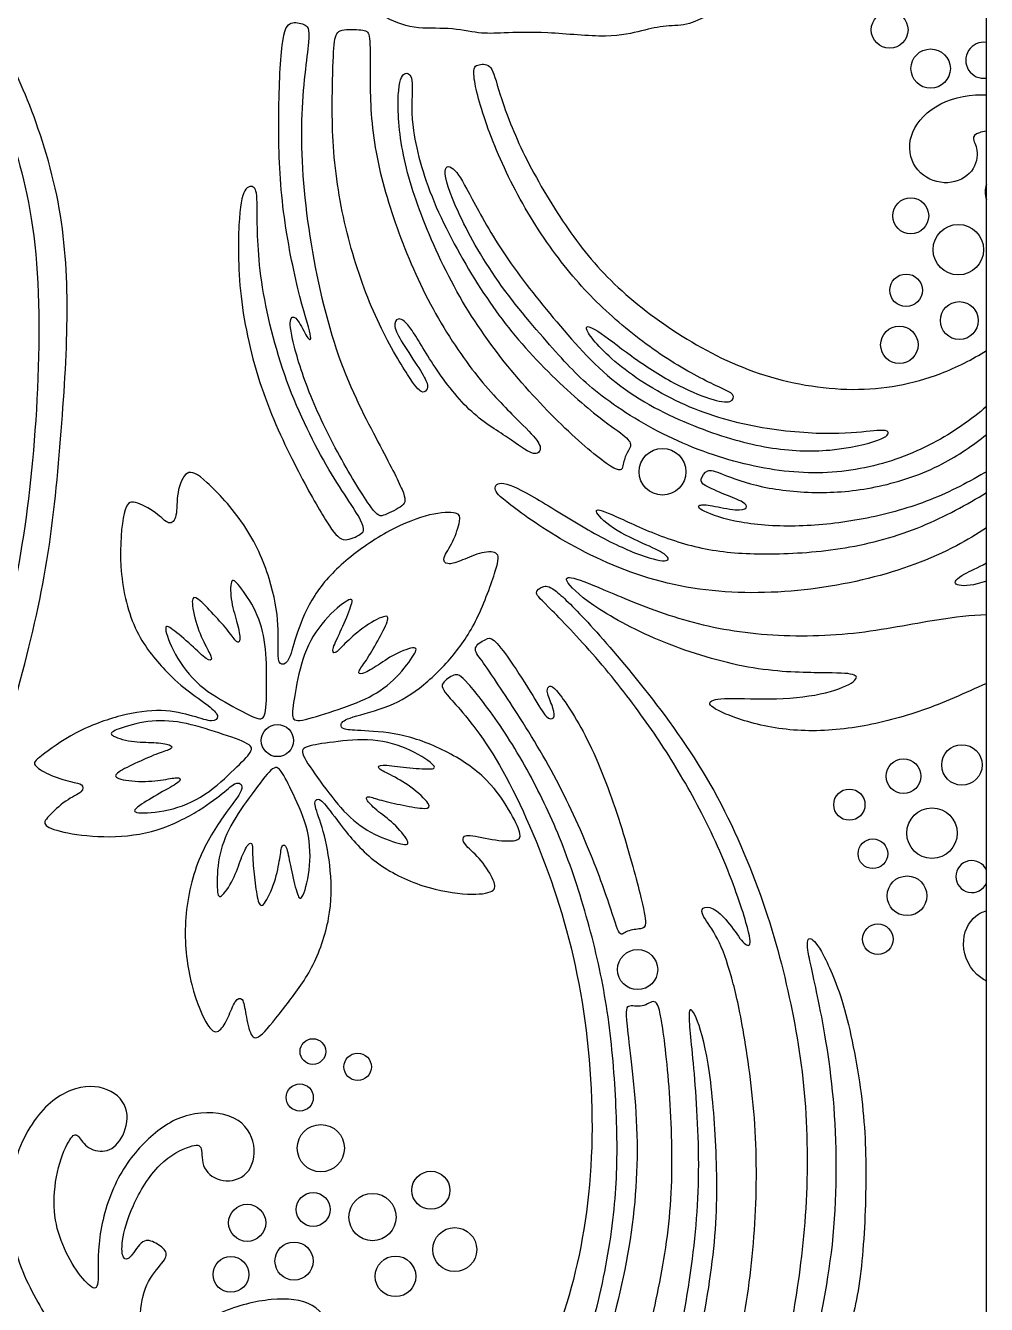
# Model space of a CAD drawing. Header units: millimetres. Extents: x -68 to 108, y -111 to 119.
# Drawn here: x 56.5 to 108.4, y -16.2 to 52.8 of the extents above; entities that cross this region are included whole.
import ezdxf

# ---------------------------------------------------------------- set-up
doc = ezdxf.new("R2010")
doc.units = ezdxf.units.MM
doc.header["$MEASUREMENT"] = 0
doc.layers.add('Layer 03', color=5, linetype='Continuous')

msp = doc.modelspace()

# ---------------------------------------------------------------- linework, layer by layer
at = {"layer": 'Layer 03'}
msp.add_line((108.366, -95.654), (108.366, 119.16), dxfattribs=at)
for centre, radius in [((103.141, 52.597), 0.991), ((105.355, 50.506), 1.063), ((104.278, 42.559), 0.97), ((106.847, 40.73), 1.363), ((104.032, 38.537), 0.879), ((106.902, 36.903), 1.022), ((103.666, 35.592), 1.011), ((90.876, 28.739), 1.261), ((70.083, 14.223), 0.867), ((107.043, 12.909), 1.092), ((103.888, 12.302), 0.936), ((100.967, 10.764), 0.843), ((105.426, 9.227), 1.365), ((102.235, 8.112), 0.8), ((104.08, 5.844), 1.072), ((102.504, 3.499), 0.825), ((89.533, 1.861), 1.083), ((72.001, -2.565), 0.694), ((74.417, -3.389), 0.739), ((71.292, -5.046), 0.731), ((72.429, -7.784), 1.276), ((78.369, -10.056), 1.029), ((72.015, -11.09), 0.915), ((75.218, -11.503), 1.276), ((68.451, -11.813), 1.003), ((79.66, -13.259), 1.188), ((70.982, -13.879), 1.029), ((67.573, -14.602), 0.965), ((76.458, -14.705), 1.096)]:
    msp.add_circle(centre, radius, dxfattribs=at)
for centre, radius, start, end in [((108.224, 50.957), 0.974, 81.6359, 278.3641), ((109.476, 43.848), 1.184, 159.55528, 200.44472), ((107.578, 6.882), 0.86, 23.54521, 336.45479)]:
    msp.add_arc(centre, radius, start, end, dxfattribs=at)
for points in [[(82.334, 52.432), (82.906, 52.456), (84.476, 52.517), (88.12, 52.12), (89.807, 52.575), (91.073, 52.846), (92.341, 52.816), (93.519, 53.571), (95.362, 53.451), (96.812, 54.447), (97.993, 55.139), (99.798, 55.537), (101.205, 56.485), (101.817, 57.647), (102.368, 59.877), (102.888, 61.591), (103.47, 62.753), (102.919, 62.57), (102.032, 61.315), (101.45, 59.357), (100.838, 58.317), (100.563, 58.684), (100.93, 59.755), (101.542, 61.254), (101.114, 61.285), (100.257, 60.244), (99.676, 58.347), (99.339, 57.093), (98.574, 57.123), (98.635, 58.317), (99.492, 60.03), (99.523, 60.52), (98.653, 59.938), (97.844, 58.623), (97.262, 56.572), (96.681, 56.052), (96.161, 56.45), (96.834, 58.194), (97.66, 59.051), (97.048, 59.082), (96.008, 58.225), (95.029, 55.869), (94.661, 55.012), (94.08, 55.379), (94.386, 56.695), (95.182, 57.735), (94.386, 57.49), (93.44, 56.237), (92.733, 54.687), (91.563, 54.524), (91.89, 55.394), (92.624, 56.373), (92.026, 56.482), (91.291, 55.584), (90.176, 55.421), (89.034, 55.503), (87.728, 54.904), (85.547, 55.038), (83.937, 54.82), (82.702, 54.339), (80.301, 54.18), (76.881, 54.263), (75.129, 54.458), (74.073, 55.042), (73.211, 54.736), (73.266, 54.374), (74.365, 54.264), (75.687, 53.335), (77.445, 52.594), (79.341, 52.758), (81.044, 52.374), (81.761, 52.409), (82.334, 52.432)], [(40.988, -14.494), (42.173, -12.651), (45.429, -7.465), (49.469, 1.278), (52.098, 8.344), (54.432, 16.309), (56.174, 23.219), (57.172, 31.218), (57.339, 41.092), (55.679, 47.386), (53.91, 50.968), (53.155, 52.289), (53.91, 52.855), (54.728, 52.541), (56.426, 49.584), (58.427, 43.664), (58.865, 37.847), (58.49, 31.53), (57.846, 24.234), (56.369, 17.814), (53.885, 9.169), (51.543, 2.533), (47.834, -5.446), (44.998, -10.854), (40.914, -17.056), (38.185, -21.117), (37.652, -21.383), (36.72, -20.717), (38.318, -18.52), (39.803, -16.336), (40.988, -14.494)], [(75.513, 30.364), (74.88, 31.562), (73.248, 34.614), (71.646, 41.533), (71.18, 48.007), (71.95, 52.643), (71.589, 52.901), (70.765, 53.107), (70.301, 52.437), (70.095, 47.749), (70.25, 43.112), (71.213, 38.242), (72.047, 35.741), (71.713, 35.866), (71.171, 37.075), (70.754, 37.2), (70.754, 36.241), (71.671, 33.114), (73.391, 29.564), (75.407, 26.288), (75.743, 26.33), (77.003, 26.918), (77.045, 27.422), (76.146, 29.165), (75.513, 30.364)], [(73.065, 49.856), (73.04, 48.784), (72.991, 45.753), (73.894, 40.99), (75.411, 36.765), (77.344, 33.556), (77.891, 32.936), (78.146, 33.119), (78.255, 33.447), (77.818, 34.212), (76.76, 35.78), (76.323, 36.655), (76.541, 37.093), (77.125, 36.874), (78.365, 34.614), (80.406, 31.879), (82.67, 30.529), (83.949, 29.527), (84.363, 29.907), (84.19, 30.425), (82.912, 31.669), (80.631, 34.02), (78.092, 37.958), (76.235, 42.511), (75.099, 46.816), (75.075, 50.877), (75.109, 52.498), (74.764, 52.602), (73.384, 52.671), (73.143, 52.188), (73.09, 50.929), (73.065, 49.856)], [(86.843, 32.187), (85.962, 32.926), (83.494, 35.189), (80.893, 38.698), (78.305, 43.378), (77.157, 47.677), (77.504, 50.031), (77.002, 50.416), (76.539, 49.799), (76.63, 46.363), (77.786, 42.489), (79.974, 37.804), (82.834, 33.901), (86.096, 30.531), (88.665, 28.492), (88.74, 29.134), (88.929, 29.814), (89.307, 30.191), (88.778, 30.758), (87.723, 31.448), (86.843, 32.187)], [(71.217, 28.757), (70.596, 29.954), (69.177, 32.9), (67.953, 38.009), (67.953, 42.533), (68.272, 44.183), (68.911, 44.183), (69.017, 43.545), (68.964, 39.606), (70.295, 33.858), (72.743, 28.801), (75.032, 25.661), (74.553, 25.342), (73.595, 24.863), (72.903, 25.714), (71.838, 27.559), (71.217, 28.757)], [(64.013, 18.048), (63.494, 18.594), (62.211, 20.101), (61.457, 23.657), (61.779, 26.993), (62.28, 27.243), (63.614, 26.534), (64.239, 25.784), (64.698, 26.243), (64.615, 27.618), (65.157, 28.953), (66.032, 28.494), (68.45, 25.951), (69.784, 22.907), (70.214, 20.322), (70.053, 18.608), (70.294, 18.26), (70.749, 18.475), (71.07, 19.974), (71.981, 22.116), (73.626, 23.947), (76.181, 25.689), (78.428, 26.542), (79.935, 26.571), (79.992, 26.201), (79.594, 24.921), (78.94, 24.011), (79.224, 23.698), (79.907, 23.869), (80.987, 24.409), (82.068, 24.466), (82.04, 23.784), (80.874, 20.599), (79.587, 18.733), (77.75, 16.924), (75.913, 15.919), (73.665, 15.418), (73.477, 15.068), (73.584, 14.826), (74.337, 14.772), (76.65, 14.665), (79.165, 13.768), (81.542, 12.183), (82.815, 10.146), (83.296, 9.071), (83.07, 8.788), (81.966, 8.788), (80.241, 9.213), (80.071, 8.93), (80.156, 8.618), (81.118, 7.798), (81.857, 6.578), (81.885, 6.038), (80.548, 5.839), (77.96, 6.237), (75.257, 7.546), (73.522, 9.594), (72.514, 11.044), (72.179, 11.101), (72.014, 10.846), (72.583, 9.452), (73.01, 7.261), (73.018, 4.669), (72.013, 1.827), (70.52, -0.097), (69.119, -1.931), (68.632, -1.85), (68.362, -0.497), (68.227, 0.422), (67.794, 0.26), (67.442, -0.741), (66.982, -1.552), (66.414, -1.552), (65.359, 0.909), (64.928, 4.191), (65.626, 7.759), (67.22, 10.284), (68.412, 11.713), (67.904, 12.074), (67.38, 11.555), (65.976, 10.483), (63.66, 9.26), (60.982, 8.932), (58.557, 9.219), (57.358, 9.636), (57.618, 10.053), (58.661, 11.044), (59.652, 11.461), (59.574, 11.904), (59.052, 11.956), (57.642, 12.381), (56.838, 12.951), (57.046, 13.21), (59.149, 14.733), (61.671, 15.663), (63.895, 15.959), (65.619, 15.541), (66.654, 15.171), (66.96, 15.503), (66.605, 15.959), (65.324, 16.822), (64.531, 17.501), (64.013, 18.048)], [(67.669, 16.073), (67.123, 16.371), (65.793, 17.114), (64.456, 18.895), (63.882, 20.558), (64.328, 20.336), (65.465, 19.371), (66.344, 18.489), (66.631, 18.577), (66.268, 19.213), (65.682, 20.439), (65.382, 21.987), (65.725, 22.005), (66.652, 21.031), (67.508, 20.079), (67.902, 19.459), (68.119, 19.57), (67.956, 20.503), (67.558, 21.669), (67.524, 23.078), (67.955, 22.731), (68.995, 21.228), (69.491, 19.487), (69.508, 17.306), (69.491, 15.421), (69.071, 15.324), (68.216, 15.774), (67.669, 16.073)], [(95.226, -1.399), (95.461, -2.748), (96.007, -6.495), (95.947, -12.203), (95.218, -17.911), (94.004, -22.162), (93.882, -23.194), (94.6, -22.842), (95.564, -21.746), (96.96, -21.114), (97.259, -20.516), (97.758, -17.757), (98.658, -12.353), (98.778, -5.82), (97.918, -0.007), (96.359, 5.796), (93.624, 12.054), (89.785, 17.28), (86.592, 20.945), (84.873, 22.595), (84.426, 22.595), (83.876, 22.217), (84.529, 21.667), (87.52, 18.539), (90.098, 15.17), (92.093, 12.09), (94.192, 8.02), (95.617, 3.855), (95.649, 3.022), (95.2, 3.278), (94.399, 4.529), (93.565, 5.266), (92.988, 5.234), (92.956, 4.818), (93.886, 3.663), (94.601, 1.599), (94.992, -0.05), (95.226, -1.399)], [(71.097, 17.09), (71.212, 17.702), (71.507, 19.196), (72.788, 21.019), (74.192, 22.078), (74.118, 21.585), (73.552, 20.206), (72.985, 19.098), (73.158, 18.851), (73.65, 19.393), (74.636, 20.329), (76.015, 21.093), (76.138, 20.773), (75.498, 19.59), (74.857, 18.482), (74.389, 17.915), (74.562, 17.743), (75.399, 18.186), (76.385, 18.925), (77.715, 19.393), (77.518, 18.876), (76.409, 17.423), (74.907, 16.413), (72.838, 15.723), (71.039, 15.157), (70.818, 15.526), (70.982, 16.478), (71.097, 17.09)], [(82.168, 16.997), (82.735, 16.142), (84.502, 13.475), (86.669, 9.095), (88.161, 5.013), (88.556, 3.521), (88.907, 4.004), (89.785, 4.048), (90.048, 4.179), (89.785, 5.54), (88.688, 9.665), (86.977, 14.311), (85.001, 17.283), (84.711, 17.154), (84.582, 16.864), (85.034, 15.896), (85.066, 15.379), (84.614, 15.347), (84.001, 16.476), (82.581, 18.703), (81.678, 19.833), (81.387, 19.736), (80.548, 19.252), (81.097, 18.606), (81.6, 17.852), (82.168, 16.997)], [(83.664, -21.224), (84.35, -19.819), (86.036, -16.04), (87.344, -8.452), (86.787, 0.358), (84.707, 7.674), (81.649, 14.114), (78.997, 16.891), (78.883, 17.307), (79.677, 17.874), (80.093, 17.723), (82.248, 15.001), (84.365, 11.291), (85.906, 7.675), (87.315, 2.996), (88.134, -1.469), (88.457, -6.574), (88.42, -10.611), (87.608, -15.747), (86.115, -20.552), (83.839, -24.818), (81.744, -27.681), (80.696, -28.903), (80.312, -28.729), (80.626, -28.1), (81.115, -27.576), (80.661, -27.367), (79.858, -28.03), (78.985, -28.659), (78.601, -28.449), (78.496, -28.03), (79.823, -27.088), (81.918, -24.468), (82.977, -22.629), (83.664, -21.224)], [(67.578, 12.499), (67.125, 12.071), (66.008, 11.036), (63.9, 10.314), (62.142, 10.283), (62.491, 10.638), (63.76, 11.421), (64.87, 11.985), (64.875, 12.285), (64.158, 12.136), (62.811, 11.958), (61.246, 12.151), (61.335, 12.483), (62.548, 13.063), (63.718, 13.583), (64.429, 13.766), (64.391, 14.007), (63.453, 14.141), (62.221, 14.122), (60.87, 14.525), (61.334, 14.828), (63.085, 15.352), (64.894, 15.286), (66.973, 14.628), (68.761, 14.029), (68.723, 13.6), (68.03, 12.926), (67.578, 12.499)], [(73.124, 14.145), (73.741, 14.225), (75.253, 14.405), (77.383, 13.75), (78.824, 12.742), (78.333, 12.66), (76.846, 12.773), (75.616, 12.969), (75.435, 12.729), (76.103, 12.428), (77.298, 11.78), (78.45, 10.704), (78.184, 10.488), (76.861, 10.732), (75.609, 10.998), (74.926, 11.269), (74.815, 11.051), (75.496, 10.392), (76.503, 9.683), (77.359, 8.563), (76.806, 8.59), (75.081, 9.195), (73.657, 10.312), (72.361, 12.067), (71.267, 13.602), (71.55, 13.927), (72.506, 14.065), (73.124, 14.145)], [(70.949, 11.307), (71.215, 10.745), (71.854, 9.362), (71.89, 7.135), (71.376, 5.452), (71.147, 5.894), (70.794, 7.343), (70.601, 8.573), (70.317, 8.671), (70.237, 7.943), (69.99, 6.607), (69.323, 5.178), (69.035, 5.365), (68.858, 6.698), (68.724, 7.971), (68.77, 8.704), (68.529, 8.743), (68.112, 7.892), (67.75, 6.715), (66.948, 5.554), (66.804, 6.088), (66.846, 7.916), (67.468, 9.616), (68.737, 11.39), (69.859, 12.905), (70.255, 12.737), (70.682, 11.87), (70.949, 11.307)], [(99.301, 0.156), (99.591, -1.258), (100.327, -5.238), (100.303, -13.233), (98.746, -19.708), (98.996, -19.815), (100.464, -19.171), (100.787, -18.383), (101.646, -15.017), (101.917, -9.781), (101.789, -5.302), (100.738, 0.143), (99.47, 2.961), (98.801, 3.735), (98.59, 3.242), (99.011, 1.569), (99.301, 0.156)], [(56.236, -26.266), (56.253, -26.855), (56.286, -28.231), (57.393, -30.092), (59.255, -31.048), (60.966, -31.149), (62.124, -31.199), (62.476, -32.256), (63.029, -33.112), (64.539, -32.558), (64.438, -30.948), (63.683, -30.143), (61.57, -29.036), (59.773, -27.174), (59.169, -24.607), (60.205, -21.845), (60.603, -19.786), (60.566, -18.523), (60.046, -18.671), (59.971, -19.117), (59.971, -20.344), (59.711, -21.496), (59.302, -21.756), (59.228, -21.013), (59.005, -19.378), (57.89, -17.333), (55.961, -14.174), (55.26, -9.94), (56.702, -6.156), (58.937, -4.353), (61.063, -4.425), (62.217, -5.723), (61.712, -7.417), (60.811, -8.102), (59.694, -7.778), (59.297, -6.949), (58.937, -7.093), (58.18, -8.715), (57.927, -11.022), (58.324, -12.788), (59.225, -14.482), (60.162, -15.49), (60.485, -15.253), (60.305, -12.721), (61.256, -9.407), (63.076, -7.138), (65.188, -5.734), (68.036, -5.89), (69.055, -7.634), (68.591, -9.345), (67.096, -9.719), (65.941, -8.937), (66.077, -7.612), (65.567, -7.544), (63.665, -8.427), (62.135, -10.976), (61.626, -12.947), (61.728, -13.83), (62.135, -13.796), (62.813, -12.605), (63.523, -12.874), (64.201, -13.383), (63.997, -13.891), (62.892, -15.048), (62.64, -16.873), (62.577, -19.076), (62.892, -19.486), (64.214, -18.101), (67.015, -16.527), (69.816, -15.803), (72.207, -16.024), (73.152, -17.739), (72.396, -19.297), (70.949, -19.548), (69.816, -18.888), (69.658, -17.881), (68.746, -17.912), (66.196, -18.856), (64.363, -20.336), (63.229, -21.879), (62.601, -23.543), (62.821, -24.862), (63.292, -24.925), (63.543, -24.548), (63.887, -23.228), (64.671, -22.225), (66.083, -21.566), (66.678, -21.88), (65.894, -22.444), (64.922, -23.667), (64.797, -25.392), (65.164, -27.281), (66.379, -28.376), (66.644, -28.072), (67.041, -26.562), (68.325, -25.248), (70.075, -25.116), (71.561, -25.69), (71.772, -27.091), (71.451, -28.162), (70.278, -28.578), (69.666, -28.064), (69.52, -27.624), (69.004, -27.575), (68.121, -28.815), (68.122, -30.03), (68.726, -31.154), (70.18, -31.425), (71.507, -30.844), (72.201, -29.193), (73.063, -27.444), (75.393, -24.496), (77.922, -23.178), (79.84, -22.827), (81.225, -22.889), (81.043, -23.489), (80.545, -24.754), (80.136, -25.427), (78.764, -25.721), (76.537, -26.877), (74.381, -28.753), (73.6, -30.77), (73.821, -30.968), (75.279, -31.692), (77.755, -31.875), (80.372, -30.888), (83.207, -28.366), (85.121, -25.265), (87.427, -20.059), (89.201, -13.51), (89.728, -7.072), (88.855, -0.635), (88.897, 0.036), (89.82, -0.258), (90.491, 0.371), (90.826, -0.467), (91.371, -5.29), (91.464, -10.997), (90.606, -15.972), (89.346, -20.738), (87.65, -24.912), (86.208, -27.271), (85.739, -28.09), (85.798, -28.247), (86.11, -28.247), (86.578, -27.739), (87.132, -26.941), (87.557, -26.886), (87.921, -26.966), (87.397, -27.825), (86.118, -29.934), (83.595, -32.383), (81.203, -34.157), (78.871, -35.199), (75.821, -35.707), (73.401, -35.244), (72.932, -35.276), (72.803, -36.036), (73.627, -36.246), (76.165, -36.456), (79.483, -35.958), (82.158, -34.66), (84.374, -33.043), (86.725, -30.652), (88.971, -27.265), (91.053, -21.906), (92.383, -15.066), (92.966, -9.512), (92.59, -3.278), (92.152, -0.01), (92.648, -0.387), (93.396, -2.883), (93.819, -7.615), (93.857, -12.713), (92.819, -18.634), (91.673, -23.292), (90.028, -27.463), (88.165, -30.571), (85.564, -33.408), (83.348, -35.097), (80.645, -36.294), (78.426, -36.707), (77.1, -36.825), (77.159, -37.237), (78.78, -37.208), (81.78, -36.717), (85.519, -34.869), (88.529, -32.356), (90.633, -29.93), (91.071, -29.726), (91.422, -30.106), (90.562, -31.833), (87.891, -34.39), (84.803, -36.467), (81.128, -38.122), (77.721, -38.733), (74.402, -38.588), (71.699, -37.831), (70.615, -37.479), (70.673, -38.27), (72.026, -39.145), (75.792, -39.778), (79.426, -39.589), (82.704, -38.661), (86.078, -36.954), (89.669, -34.216), (92.513, -31.407), (93.153, -30.056), (93.722, -30.127), (95.215, -30.199), (94.895, -30.839), (92.751, -34.251), (89.413, -37.767), (86.039, -40.182), (83.14, -41.324), (82.469, -41.288), (82.222, -40.688), (82.752, -40.335), (83.635, -39.77), (83.529, -38.992), (82.787, -39.31), (80.632, -40.158), (77.488, -40.723), (74.557, -40.441), (72.437, -39.84), (71.589, -39.593), (71.342, -40.087), (71.907, -40.405), (74.415, -41.288), (78.745, -43.341), (82.152, -46.594), (83.754, -49.122), (84.644, -51.009), (84.11, -51.225), (83.31, -49.958), (82.182, -48.111), (80.961, -46.834), (80.578, -46.783), (80.271, -47.115), (81.217, -48.036), (82.854, -50.44), (84.312, -53.254), (85.564, -56.979), (86.05, -61), (86.05, -61.912), (85.451, -61.756), (84.851, -60.453), (84.187, -56.58), (82.851, -52.912), (81.368, -49.599), (78.394, -46.303), (75.385, -43.528), (71.828, -41.737), (68.685, -40.791), (65.391, -40.6), (62.822, -40.9), (61.537, -41.679), (61.679, -42.19), (62.703, -41.849), (65.234, -41.451), (68.873, -41.792), (72.513, -43.043), (76.293, -45.447), (79.151, -48.621), (81.312, -52.066), (83.233, -57.031), (83.78, -60.011), (83.581, -60.38), (82.843, -59.926), (82.021, -58.905), (81.68, -56.918), (80.544, -53.98), (78.96, -50.788), (76.305, -47.314), (72.976, -44.412), (68.525, -42.843), (64.741, -42.686), (63.121, -42.974), (62.836, -43.447), (63.512, -43.829), (65.256, -43.48), (68.156, -44.048), (70.983, -45.33), (73.705, -47.65), (75.909, -50.261), (77.054, -52.637), (77.14, -53.353), (76.253, -53.468), (75.881, -52.838), (74.593, -50.576), (72.174, -47.622), (68.98, -45.493), (66.222, -44.448), (64.672, -44.243), (64.525, -44.594), (64.546, -45.155), (65.62, -45.539), (68.868, -46.759), (71.374, -49.133), (73.659, -51.731), (75.74, -55.238), (77.163, -59.05), (77.896, -61.362), (77.924, -61.982), (77.557, -62.038), (77.163, -61.672), (76.881, -60.631), (76.627, -60.66), (76.233, -60.801), (77.219, -63.425), (77.819, -68.641), (77.636, -72.803), (77.55, -73.144), (76.842, -72.831), (76.568, -72.139), (76.753, -70.599), (76.772, -67.24), (76.342, -63.747), (75.354, -60.008), (73.269, -54.354), (71.035, -50.411), (68.297, -47.765), (66.894, -47.063), (66.607, -47.478), (66.543, -47.765), (67.66, -48.626), (70.009, -51.097), (72.248, -54.677), (73.73, -58.872), (74.989, -62.456), (75.735, -66.528), (75.735, -70.226), (75.767, -71.376), (75.269, -71.034), (74.648, -70.195), (74.71, -69.044), (74.616, -66.527), (74.041, -62.675), (72.89, -59.302), (70.934, -55.204), (68.751, -51.314), (66.223, -48.771), (63.266, -47.276), (60.033, -47.302), (56.177, -48.567), (54.309, -50.379), (54.08, -51.264), (53.324, -53.562), (51.224, -55.374), (49.873, -56.547), (49.747, -59.673), (49.965, -61.817), (51.561, -63.268), (52.686, -63.376), (52.795, -62.578), (52.867, -61.817), (54.064, -61.381), (55.551, -62.216), (55.406, -64.283), (54.064, -65.661), (51.38, -65.48), (49.656, -64.091), (48.469, -62.173), (48.255, -59.918), (48.111, -59.345), (47.503, -60.419), (46.858, -61.779), (47.01, -63.388), (47.526, -64.791), (47.11, -64.698), (46.207, -63.639), (45.926, -62.164), (45.61, -62.515), (45.329, -64.412), (45.341, -66.388), (46.065, -68.077), (46.607, -68.378), (46.94, -67.41), (47.749, -66.836), (49.41, -67.368), (50.045, -68.659), (49.377, -70.275), (47.581, -71.041), (45.061, -70.471), (43.722, -68.616), (43.116, -65.909), (43.761, -62.714), (44.663, -60.732), (44.989, -60.067), (44.7, -60.017), (43.18, -60.764), (42.083, -61.813), (41.732, -63.432), (42.061, -64.498), (42.563, -66.204), (41.643, -68.489), (40.824, -69.52), (41.194, -71.052), (41.512, -71.206), (42.122, -70.236), (42.905, -69.642), (43.727, -69.83), (43.636, -70.178), (42.966, -71.003), (42.564, -71.946), (42.615, -73.837), (43.537, -74.671), (43.893, -74.595), (43.715, -73.543), (44.361, -72.733), (45.829, -72.869), (46.569, -73.961), (46.262, -76.319), (43.672, -76.758), (41.131, -75.708), (39.066, -72.611), (38.797, -68.885), (39.8, -66.857), (40.487, -65.892), (40.243, -64.889), (39.861, -63.068), (40.456, -60.964), (42.034, -59.523), (44.334, -58.411), (46.276, -56.248), (47.057, -53.576), (46.16, -51.603), (43.879, -51.014), (42.265, -52.065), (41.624, -53.756), (41.727, -54.396), (41.983, -54.32), (42.957, -54.396), (43.931, -55.345), (43.623, -57.01), (42.291, -57.882), (40.625, -57.446), (39.626, -55.755), (39.6, -53.346), (40.394, -51.313), (42.204, -49.912), (42.767, -49.042), (42.563, -47.865), (43.584, -46.819), (44.634, -45.872), (45.811, -45.872), (47.551, -45.898), (48.396, -45.335), (49.701, -43.698), (50.928, -42.941), (52.285, -42.836), (53.654, -42.124), (55.468, -39.751), (55.726, -36.53), (54.617, -34.008), (52.874, -32.569), (52.317, -32.463), (52.158, -32.887), (52.715, -33.683), (53.538, -34.293), (53.378, -34.744), (52.848, -34.903), (51.469, -33.762), (50.018, -31.369), (49.698, -28.481), (50.282, -26.173), (51.687, -25.271), (53.04, -25.987), (53.279, -27.473), (52.669, -28.322), (52.059, -28.056), (51.74, -28.003), (51.661, -28.72), (52.006, -30.231), (53.226, -31.823), (54.658, -32.46), (56.064, -32.353), (56.409, -31.292), (55.823, -29.781), (55.268, -28.348), (55.083, -26.969), (54.791, -26.836), (54.605, -27.102), (54.632, -28.163), (54.817, -28.958), (54.287, -29.038), (54.048, -28.481), (53.862, -26.81), (54.211, -24.461), (55.318, -22.511), (57.083, -21.694), (58.559, -22.643), (58.48, -24.408), (57.479, -25.014), (56.583, -24.725), (56.187, -24.698), (56.22, -25.678), (56.236, -26.266)]]:
    msp.add_open_spline(points, degree=3, dxfattribs=at)
for points, knots in [([(108.366, 32.261), (107.962, 31.906), (106.629, 30.865), (103.791, 29.327), (99.822, 28.491), (95.622, 28.911), (91.067, 30.494), (87.093, 33.046), (85.191, 35.108), (81.82, 38.986), (79.61, 43.037), (78.884, 45.374), (79.673, 45.216), (80.431, 43.764), (82.24, 40.448), (85.083, 36.852), (88.434, 33.097), (92.933, 30.942), (96.688, 29.904), (99.937, 29.776), (102.98, 30.475), (103.178, 30.97), (102.55, 31.003), (100.305, 30.706), (96.309, 30.97), (92.036, 32.126), (88.119, 34.603), (86.381, 36.75), (87.2, 36.551), (89.107, 34.999), (91.55, 33.414), (93.565, 32.589), (94.688, 32.423), (94.787, 32.952), (94.126, 33.183), (91.15, 34.702), (88.08, 37.083), (86.399, 38.825), (85.565, 39.88), (84.731, 40.935), (83.078, 43.415), (81.314, 47.372), (80.493, 50.551), (80.92, 50.741), (81.678, 50.789), (81.963, 49.414), (83.148, 46.142), (85.467, 42.151), (87.884, 39.023), (91.581, 36.12), (95.939, 33.829), (101.241, 32.885), (105.269, 33.634), (107.607, 34.801), (108.366, 35.294)], [859.137164, 859.137164, 859.137164, 859.137164, 860.145618, 862.188719, 864.23182, 866.274921, 868.318023, 870.361124, 872.404225, 874.447326, 876.490428, 878.533529, 880.57663, 882.619731, 884.662832, 886.705934, 888.749035, 890.792136, 892.835237, 894.878339, 896.92144, 898.964541, 901.007642, 903.050743, 905.093845, 907.136946, 909.180047, 911.223148, 913.26625, 915.309351, 917.352452, 919.395553, 921.438655, 923.481756, 925.524857, 927.567958, 929.611059, 931.654161, 931.654161, 931.654161, 933.697262, 935.740363, 937.783464, 939.826566, 941.869667, 943.912768, 945.955869, 947.998971, 950.042072, 952.085173, 954.128274, 956.171375, 958.214477, 959.369745, 959.369745, 959.369745, 959.369745]), ([(108.366, 47.125), (108.218, 47.107), (107.764, 47.004), (107.549, 46.753), (108.001, 46.074), (107.639, 44.715), (106.099, 44.126), (104.475, 44.865), (103.978, 46.629), (105.154, 48.439), (107.059, 49.108), (108.17, 49.096), (108.366, 49.083)], [969.701315, 969.701315, 969.701315, 969.701315, 970.473084, 972.516185, 974.559287, 976.602388, 978.645489, 980.68859, 982.731691, 984.774793, 986.817894, 987.257204, 987.257204, 987.257204, 987.257204]), ([(108.366, 28.738), (108.331, 28.717), (107.303, 28.122), (105.174, 27.029), (101.706, 26.114), (98.228, 25.711), (94.932, 25.92), (92.768, 26.681), (92.792, 26.99), (93.434, 26.942), (94.955, 26.609), (95.502, 26.776), (95.36, 27.085), (94.266, 27.489), (93.054, 28.036), (92.863, 28.273), (93.291, 28.939), (93.865, 28.701), (96.127, 27.845), (99.336, 27.513), (102.515, 27.819), (105.797, 28.894), (107.647, 30.17), (108.366, 30.751)], [804.909263, 804.909263, 804.909263, 804.909263, 804.981884, 807.024986, 809.068087, 811.111188, 813.154289, 815.197391, 817.240492, 819.283593, 821.326694, 823.369796, 825.412897, 827.455998, 829.499099, 831.5422, 833.585302, 835.628403, 837.671504, 839.714605, 841.757707, 843.800808, 845.38391, 845.38391, 845.38391, 845.38391]), ([(108.366, 25.711), (107.86, 25.375), (105.971, 24.238), (102.154, 22.816), (96.365, 21.993), (90.735, 22.519), (85.593, 24.796), (82.211, 27.259), (81.685, 27.817), (82.079, 28.343), (83.886, 27.456), (86.918, 25.495), (89.576, 24.205), (91.291, 23.785), (91.194, 24.238), (90.159, 24.723), (88.056, 25.661), (86.988, 26.825), (87.862, 26.599), (90.401, 25.345), (93.333, 24.422), (96.56, 24.231), (100.735, 24.488), (104.793, 25.587), (107.322, 26.968), (108.366, 27.615)], [746.95216, 746.95216, 746.95216, 746.95216, 747.77505, 749.818151, 751.861253, 753.904354, 755.947455, 757.990556, 760.033657, 762.076759, 764.11986, 766.162961, 768.206062, 770.249164, 772.292265, 774.335366, 776.378467, 778.421568, 780.46467, 782.507771, 784.550872, 786.593973, 788.637075, 790.680176, 792.530057, 792.530057, 792.530057, 792.530057]), ([(108.366, 22.836), (108.193, 22.774), (107.44, 22.542), (106.456, 22.59), (106.814, 23.087), (107.894, 23.56), (108.366, 23.815)], [726.771715, 726.771715, 726.771715, 726.771715, 727.344038, 729.387139, 731.43024, 732.699952, 732.699952, 732.699952, 732.699952]), ([(108.366, 17.311), (107.782, 17.056), (105.977, 16.201), (103.281, 15.274), (99.81, 14.643), (96.48, 14.85), (93.699, 15.836), (93.219, 16.341), (94.104, 16.569), (97.061, 16.392), (99.892, 16.746), (101.433, 17.453), (101.383, 17.858), (99.816, 17.883), (95.942, 17.922), (91.095, 19.311), (87.11, 21.387), (85.445, 22.95), (85.849, 23.152), (87.715, 22.37), (91.66, 20.705), (96.097, 19.821), (101.282, 19.876), (105.494, 20.78), (107.55, 20.998), (108.366, 21.041)], [646.681546, 646.681546, 646.681546, 646.681546, 647.66309, 649.706191, 651.749292, 653.792393, 655.835495, 657.878596, 659.921697, 661.964798, 664.0079, 666.051001, 668.094102, 670.137203, 672.180305, 674.223406, 676.266507, 678.309608, 680.352709, 682.395811, 684.438912, 686.482013, 688.525114, 690.568216, 692.08154, 692.08154, 692.08154, 692.08154]), ([(108.366, 1.242), (108.26, 1.296), (107.511, 1.746), (106.84, 3.272), (107.501, 4.665), (108.164, 4.981), (108.366, 5.034)], [577.879671, 577.879671, 577.879671, 577.879671, 578.197648, 580.240749, 582.28385, 583.134472, 583.134472, 583.134472, 583.134472])]:
    msp.add_open_spline(points, degree=3, knots=knots, dxfattribs=at)

doc.saveas('drawing.dxf')
